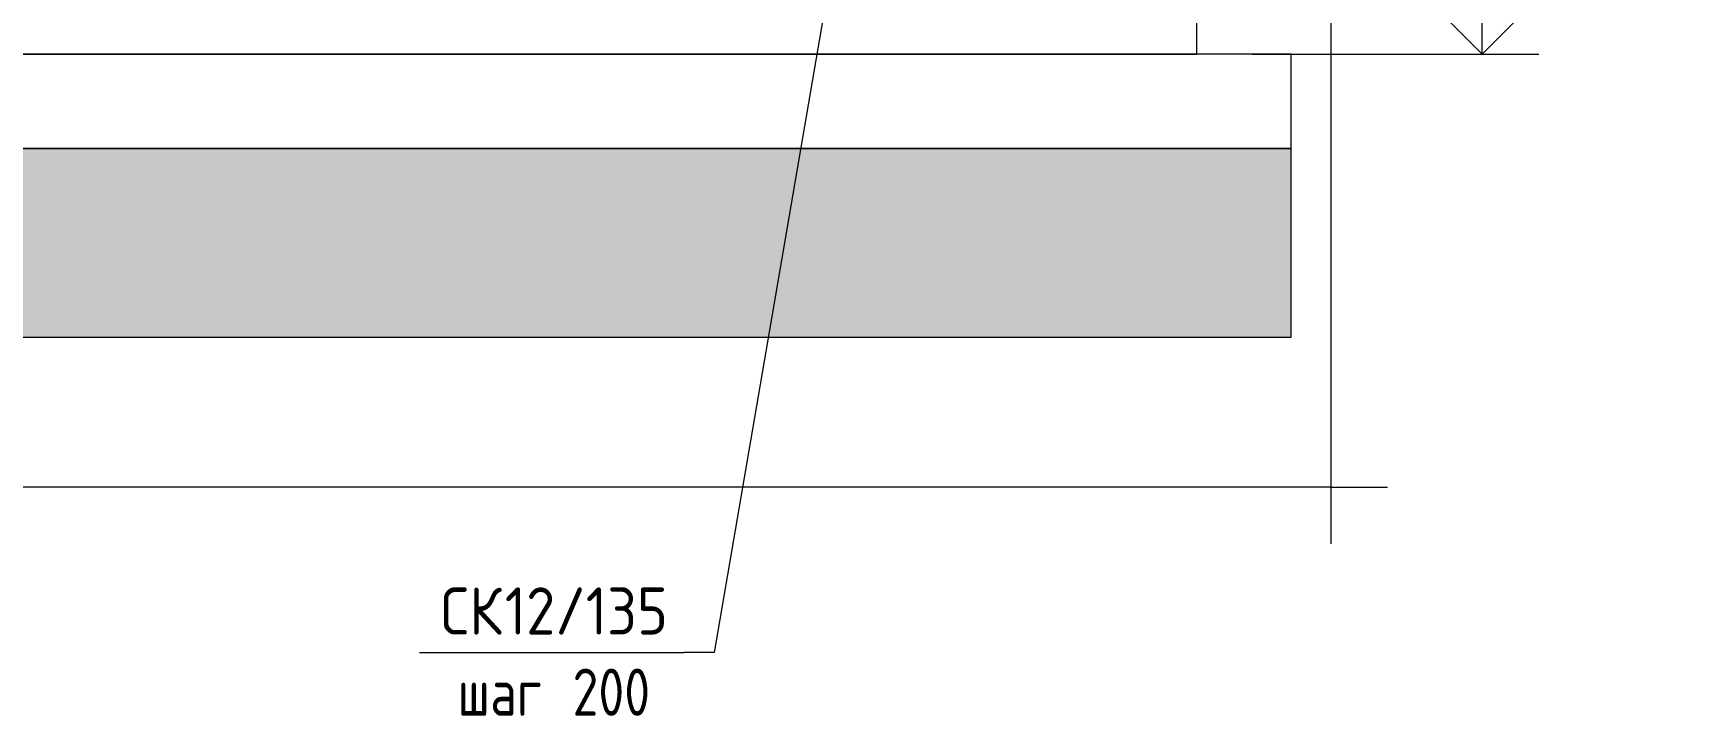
# Model space of a CAD drawing. Header units: millimetres. Extents: x 2384 to 38512, y -3571 to 48684.
# Drawn here: x 21902 to 23661, y -3571 to -2848 of the extents above; entities that cross this region are included whole.
import ezdxf

# ---------------------------------------------------------------- set-up
doc = ezdxf.new("R2010")
doc.units = ezdxf.units.MM
for name, color, linetype, lineweight in [('AA_Oformlenie', 7, 'Continuous', 9), ('AA_Vinoska', 7, 'Continuous', 9), ('AA_Visotnaya otmetka', 7, 'Continuous', 9), ('AF_Element', 7, 'Continuous', 20), ('AF_Element_Грунт', 253, 'Continuous', 20), ('AF_Perekritie_Опалубка', 253, 'Continuous', 20), ('KR_Fundament', 7, 'Continuous', 20)]:
    doc.layers.add(name, color=color, linetype=linetype, lineweight=lineweight)
doc.styles.add('ISOCPEUR_1', font='isocpeur.ttf', dxfattribs={"width": 0.9, "height": 50})
doc.styles.add('ISOCPEUR_2', font='isocpeur.ttf', dxfattribs={"width": 0.8, "height": 50})

# ---------------------------------------------------------------- blocks, each defined once
blk = doc.blocks.new('грунт2 - грунт1-3847967-Сечение 3')
at = {"layer": 'AF_Element', "lineweight": 9}
h = blk.add_hatch(dxfattribs=at)
h.set_pattern_fill('FP_4', color=256, style=0, pattern_type=2)
h.set_pattern_definition([(0, (44969.595, -250), (162.56, 40.64), [6.706, -115.214, 6.706, -115.214, -650.24]), (0, (44969.595, -250), (162.56, 40.64), [-243.84, 6.706, -237.134, 6.706, -115.214, -284.48]), (0, (44969.595, -250), (162.56, 40.64), [-609.6, 6.706, -74.574, 6.706, -196.494]), (120, (45030.555, -229.68), (-116.47527, 120.4611), [6.706, -115.214, 6.706, -115.214, -650.24]), (120, (45030.555, -229.68), (-116.47527, 120.4611), [-243.84, 6.706, -237.134, 6.706, -115.214, -284.48]), (120, (45030.555, -229.68), (-116.47527, 120.4611), [-609.6, 6.706, -74.574, 6.706, -196.494]), (240, (45050.875, -148.4), (-46.08473, -161.1011), [6.706, -115.214, 6.706, -115.214, -650.24]), (240, (45050.875, -148.4), (-46.08473, -161.1011), [-243.84, 6.706, -237.134, 6.706, -115.214, -284.48]), (240, (45050.875, -148.4), (-46.08473, -161.1011), [-609.6, 6.706, -74.574, 6.706, -196.494])])
h.paths.add_polyline_path([(47393.8, -3170), (48125, -3170), (48125, -2970), (43315, -2970), (43315, -3170), (46487.9, -3170)])
at = {"layer": 'AF_Element'}
for p, q in [((48125, -2970), (43315, -2970)), ((48125, -3170), (48125, -2970)), ((43315, -3170), (48125, -3170))]:
    blk.add_line(p, q, dxfattribs=at)
blk = doc.blocks.new('011_Прямоугольник обрыва _ЭлУзла_ - 011_Прямоугольник обрыва _ЭлУзла_-3901859-Сечение 3')
at = {"layer": 'AA_Oformlenie'}
for p, q in [((48167, -2373.1), (48167, -3328.8)), ((48167, -3328.8), (46452.6, -3328.8))]:
    blk.add_line(p, q, dxfattribs=at)
blk = doc.blocks.new('042_М_Арматуры - Диам длина поз _ Комментарий-2260297-Сечение 3')
at = {"layer": 'AA_Vinoska'}
blk.add_line((46426.1, 53.5), (46706.1, 53.5), dxfattribs=at)
blk = doc.blocks.new('Высотные отметки - Стрелка вверх-400292-Сечение 3')
at = {"layer": 'AA_Vinoska'}
for p, q in [((40846, -2470), (40620, -2470)), ((40846, -2570), (40846, -2470)), ((40846, -2570), (40803.6, -2527.6)), ((40846, -2570), (40888.4, -2527.6)), ((40906, -2570), (40786, -2570))]:
    blk.add_line(p, q, dxfattribs=at)

msp = doc.modelspace()

# ---------------------------------------------------------------- linework, layer by layer
at = {"layer": 'AA_Vinoska'}
for p, q in [((22740.0237, -2816.6813), (22622.1551, -3503.8909)), ((23274.8944, -3328.78), (23334.8944, -3328.78)), ((23274.8944, -3328.78), (23274.8944, -3388.78)), ((22622.1551, -3503.8909), (22590.6453, -3503.8909))]:
    msp.add_line(p, q, dxfattribs=at)
at = {"layer": 'AA_Visotnaya otmetka'}
for q in [(23434.9908, -2870), (23191.5252, -2870)]:
    msp.add_line((23191.5252, -2870), q, dxfattribs=at)
at = {"layer": 'AF_Perekritie_Опалубка'}
for p, q in [((23232.8941, -2870), (16472.8944, -2870)), ((23232.8941, -2970), (23232.8941, -2870)), ((16472.8944, -2970), (23232.8941, -2970))]:
    msp.add_line(p, q, dxfattribs=at)
at = {"layer": 'KR_Fundament'}
for p, q in [((23132.8941, -2870), (23132.8941, -2570)), ((16472.8948, -2870), (23132.8941, -2870))]:
    msp.add_line(p, q, dxfattribs=at)

# ---------------------------------------------------------------- block references
at = {"layer": 'AA_Oformlenie'}
msp.add_blockref('011_Прямоугольник обрыва _ЭлУзла_ - 011_Прямоугольник обрыва _ЭлУзла_-3901859-Сечение 3', (-24892.1056, 0), dxfattribs=at)
at = {"layer": 'AA_Vinoska'}
msp.add_blockref('042_М_Арматуры - Диам длина поз _ Комментарий-2260297-Сечение 3', (-24115.4084, -3557.3844), dxfattribs=at)
at = {"layer": 'AA_Visotnaya otmetka', "extrusion": (0, 0, -1)}
msp.add_blockref('Высотные отметки - Стрелка вверх-400292-Сечение 3', (-64280.9746, -300), dxfattribs=at)
at = {"layer": 'AF_Element_Грунт'}
msp.add_blockref('грунт2 - грунт1-3847967-Сечение 3', (-24892.1056, 0), dxfattribs=at)

# ---------------------------------------------------------------- texts
at = {"layer": 'AA_Vinoska', "char_height": 50, "attachment_point": 1}
for s, insert, width, style in [('СК', (22332.9381, -3434.8089), 82.253137, 'ISOCPEUR_1'), ('12/135', (22400.8037, -3434.8089), 210.683475, 'ISOCPEUR_1'), ('шаг', (22350.6781, -3520.7899), 116.7257, 'ISOCPEUR_2'), (' 200', (22446.9864, -3520.7899), 133.4008, 'ISOCPEUR_2')]:
    msp.add_mtext(s, dxfattribs=dict(at, insert=insert, width=width, style=style))

doc.saveas('drawing.dxf')
